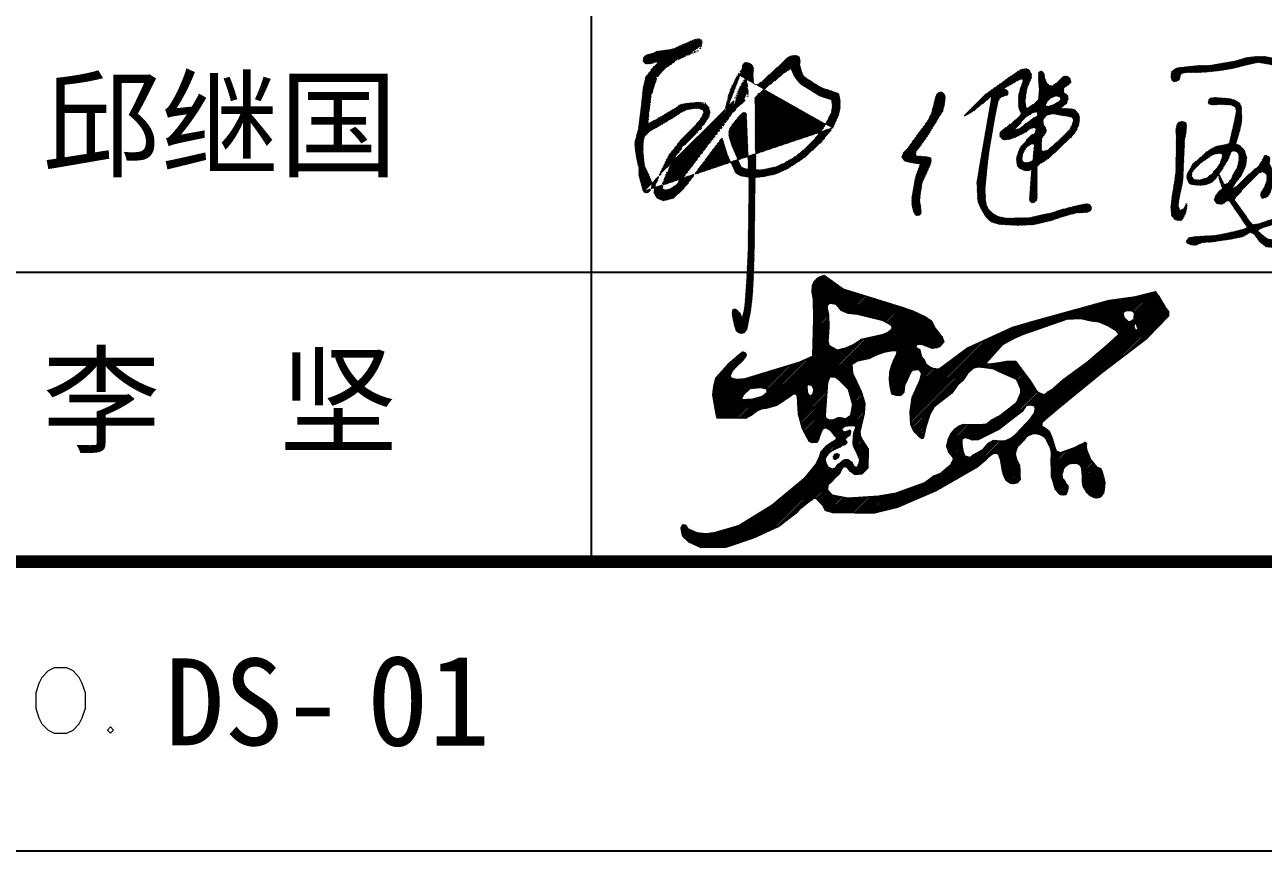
# Model space of a CAD drawing. Extents: x -809667 to 586099, y 3084146 to 3634412.
# Drawn here: x 381061.6 to 381078.66, y 3087112.39 to 3087123.77 of the extents above; entities that cross this region are included whole.
import ezdxf

# ---------------------------------------------------------------- set-up
doc = ezdxf.new("R2010")
doc.units = 0
doc.header["$LTSCALE"] = 0.5
doc.layers.get('0').update_dxf_attribs({"linetype": 'CONTINUOUS'})
doc.layers.add('PUB_TITLE', color=4, linetype='CONTINUOUS')
doc.styles.add('-宋体', font='', dxfattribs={"width": 0.6})
doc.styles.get('-宋体').set_extended_font_data('NSimSun')

# ---------------------------------------------------------------- blocks, each defined once
blk = doc.blocks.new('lj')
h = blk.add_hatch()
h.set_pattern_fill('ANSI31', scale=2.7, style=0)
h.set_pattern_definition([(45, (-371447.127, -1352.0292), (-3.0308364, 3.0308364), [])])
h.paths.add_polyline_path([(-365755.4, -201.1), (-365770.3, -214.7), (-365772, -225.8), (-365760.9, -232.1), (-365750.7, -240.6), (-365743.9, -255.1), (-365738.3, -272), (-365735.3, -284.6), (-365731.4, -294.4), (-365718.3, -298.9), (-365700.9, -292.9), (-365680, -285.5), (-365664.5, -277.1), (-365654, -273.4), (-365650.4, -270.3), (-365647.7, -273), (-365648.3, -280.4), (-365647.7, -291.1), (-365637.5, -315.7), (-365625.9, -328.6), (-365616.8, -339.8), (-365609.3, -342.4), (-365605.5, -350.7), (-365600.8, -365.5), (-365596.7, -380.6), (-365598.7, -400.1), (-365600.3, -411.9), (-365604.8, -416.7), (-365610.8, -421.6), (-365619.8, -423.3), (-365627, -421.4), (-365633.6, -418.2), (-365639.6, -414.2), (-365644.2, -409.5), (-365654.9, -391.3), (-365656.3, -379), (-365656.7, -364), (-365657.7, -352.4), (-365659.5, -338.8), (-365664.8, -332.7), (-365671.8, -328.6), (-365680.5, -328), (-365689.8, -328.3), (-365698.2, -330.5), (-365703.8, -335.2), (-365711.6, -344), (-365713, -350.9), (-365714.8, -355.4), (-365715.4, -360.3), (-365714.4, -366.8), (-365713.4, -369.9), (-365708.9, -374.8), (-365706.3, -380.9), (-365699.2, -389.6), (-365699.4, -395.9), (-365699.6, -402.5), (-365704.4, -414.5), (-365710.7, -415.4), (-365717.6, -414.3), (-365722.8, -410.9), (-365731.2, -400.5), (-365738, -377.4), (-365742.5, -364), (-365742.4, -344.8), (-365742.9, -323.9), (-365742.1, -297.9), (-365745.2, -285.2), (-365755.5, -263.9), (-365762.6, -254.9), (-365772.6, -249.2), (-365784.3, -245.7), (-365794.3, -245.5), (-365805.6, -250.1), (-365812.3, -253.8), (-365819.2, -263), (-365838.9, -283.3), (-365842.8, -292.7), (-365844.7, -304.2), (-365841.2, -317.1), (-365832.3, -333.7), (-365831.4, -347), (-365832.1, -360.9), (-365831.2, -374), (-365837.3, -381.1), (-365848.1, -383.9), (-365856, -382.5), (-365866.4, -375.4), (-365871.5, -367.7), (-365877.2, -353.4), (-365880.7, -332), (-365883.3, -316.5), (-365885.6, -309.7), (-365888.2, -303.2), (-365896.5, -300), (-365902.8, -300.3), (-365910.4, -304.4), (-365923.1, -315.4), (-365951.8, -339.7), (-366061.4, -403.3), (-366168.6, -449.3), (-366232.3, -464.5), (-366286.9, -464.5), (-366347.6, -464), (-366367, -458.3), (-366372.2, -446.9), (-366387.4, -430.8), (-366392.6, -424.9), (-366401.2, -424.3), (-366405.3, -428.9), (-366413.7, -433.2), (-366426.8, -443.7), (-366436.5, -452.1), (-366445.8, -462.2), (-366498.1, -502.8), (-366566.6, -533.9), (-366643.2, -559.9), (-366710.5, -560.9), (-366745.4, -544.9), (-366760.5, -530.1), (-366763.5, -519.2), (-366764.9, -506.8), (-366760.7, -498.4), (-366755.1, -499.3), (-366748.3, -509.4), (-366723.1, -520.1), (-366697.2, -523.1), (-366671.2, -519.4), (-366604.8, -499.5), (-366513.7, -443.6), (-366426.6, -370.7), (-366390.5, -327.2), (-366382.9, -310.8), (-366377.6, -294.4), (-366366.3, -282.6), (-366353, -272.6), (-366337.1, -263.1), (-366336.6, -255.9), (-366343.1, -250.7), (-366354.1, -236.9), (-366364, -230.5), (-366370.4, -229.1), (-366376.9, -233.3), (-366379.9, -238.5), (-366381.6, -243), (-366384.7, -253.5), (-366387.5, -264.3), (-366391.7, -269.4), (-366404.1, -270.4), (-366410.6, -267.7), (-366415.5, -259.9), (-366430.1, -231.9), (-366441.3, -191.5), (-366442.7, -161.2), (-366443.9, -142.8), (-366446.7, -137.7), (-366450.8, -136.1), (-366455.2, -136), (-366459.2, -137.5), (-366462.6, -139.5), (-366466, -142.2), (-366502.6, -167.3), (-366531.2, -175.9), (-366545.6, -177.6), (-366558.9, -184.1), (-366566.2, -189.7), (-366573.3, -195.3), (-366588.3, -203.2), (-366645.4, -202.4), (-366665.4, -202.7), (-366668.4, -192.1), (-366678, -138.9), (-366675, -115.7), (-366668.4, -90.6), (-366635.9, -54.6), (-366610.9, -32.8), (-366596.1, -21), (-366589.9, -23.1), (-366587.7, -28.9), (-366590.3, -34.7), (-366595.6, -43.1), (-366614.4, -60.4), (-366626.9, -74.4), (-366630.9, -82.6), (-366631.5, -88), (-366629.1, -92.7), (-366613.1, -96.9), (-366589.4, -95), (-366438, -48.9), (-366401.9, -31.8), (-366398.7, 70.7), (-366399.9, 125.4), (-366403.7, 144.7), (-366402.7, 162.7), (-366397.1, 175.3), (-366390.5, 181.4), (-366381.4, 187), (-366371.9, 191), (-366319.2, 153.5), (-366253.1, 133.3), (-366158.6, 103.5), (-366126.4, 92.4), (-366094.9, 77.6), (-366075.2, 64.3), (-366067.2, 47.7), (-366056.6, 34.4), (-366047.5, 22.3), (-366041.8, 6.3), (-366051.3, -4.7), (-366059.6, -8.4), (-366072.9, -10.3), (-366101.8, 1), (-366110.9, 1), (-366117, -0.8), (-366118.6, -7.8), (-366108.5, -13.9), (-366104.1, -31.4), (-366096.6, -41.2), (-366091.2, -53.8), (-366081.6, -61.9), (-366071.4, -66.4), (-366054, -67.6), (-366045.3, -62.5), (-365973.5, -9.4), (-365850.6, 47.6), (-365790.8, 64.8), (-365584.4, 122), (-365511.2, 131.6), (-365474, 140.8), (-365456.1, 145.6), (-365448.2, 135), (-365441, 122.2), (-365431.2, 105.5), (-365421.3, 92.3), (-365421.3, 78.3), (-365479.9, 17.5), (-365603.4, -76.3), (-365719, -171.3)])
h.paths.add_polyline_path([(-366184.1, 42.2), (-366195.2, 32.7), (-366207.6, 26.9), (-366269.8, 12.9), (-366293, -2.5), (-366309.6, -10.3), (-366335.3, -16.5), (-366357.8, -4.7), (-366361.1, 9.6), (-366359.1, 34), (-366358.1, 50.3), (-366358.9, 81.7), (-366362.6, 98.8), (-366363.1, 109), (-366354.7, 115), (-366338, 112.3), (-366324.1, 95.6), (-366304.6, 88.2), (-366280.5, 84.9), (-366249.9, 78), (-366208.2, 67.3), (-366188, 56.2), (-366182.8, 49.6)], flags=16)
h.paths.add_polyline_path([(-366169.5, -16.8), (-366170.3, -27.1), (-366178.6, -43.1), (-366185.6, -60.4), (-366190.1, -76.8), (-366190.5, -97), (-366188.5, -114.2), (-366184.7, -135.2), (-366172.4, -139.3), (-366158.8, -139.3), (-366151, -131.9), (-366148.9, -112.2), (-366140.3, -92.9), (-366132.9, -76.4), (-366128, -69.4), (-366108.6, -67.8), (-366101.6, -79.3), (-366105.7, -98.6), (-366127.7, -146.9), (-366133.7, -186.2), (-366132, -219.8), (-366124.5, -236.5), (-366118.4, -244), (-366108.3, -255.3), (-366102.2, -258.8), (-366097.3, -257.3), (-366096.1, -252.1), (-366090.3, -226.4), (-366078.5, -189.7), (-366067.9, -172.2), (-366018.8, -133.3), (-366003.1, -111.5), (-365987.8, -98.6), (-365974.9, -79.2), (-365957.7, -63.5), (-365944.3, -60.2), (-365920.8, -63.5), (-365902.3, -65.8), (-365887.5, -73.6), (-365840.2, -94.5), (-365834.7, -106.5), (-365827.7, -122.2), (-365827.7, -133.8), (-365839.3, -159.6), (-365866.6, -181.9), (-365889.7, -199.5), (-365911, -210.6), (-365923.9, -221.2), (-365943.3, -223), (-365966.5, -222.6), (-365986.4, -221.7), (-366000.7, -227.2), (-366008.6, -233.2), (-366021.5, -247.5), (-366027.5, -260), (-366032.1, -280.9), (-366027.1, -296.2), (-366017.8, -307.3), (-366013.2, -317), (-366021, -332.2), (-366051.6, -357.7), (-366071, -365.6), (-366095.5, -384.1), (-366171.9, -411.4), (-366221.4, -419.7), (-366305.6, -425.7), (-366348.1, -416.9), (-366361.6, -402.6), (-366361.1, -387.8), (-366350, -377.2), (-366341.7, -367.9), (-366329.2, -355.9), (-366322.7, -341.1), (-366318.1, -335.6), (-366307.4, -337.4), (-366299.1, -348.5), (-366287.1, -357.8), (-366265.8, -356.4), (-366251, -340.2), (-366249.2, -289.7), (-366264.5, -267.1), (-366270.9, -254.6), (-366272.3, -239.8), (-366260.8, -189.3), (-366258.9, -163), (-366268.6, -130.6), (-366281.1, -104.8), (-366292.7, -79.9), (-366295, -55), (-366278.6, -44.3), (-366248.1, -37.3), (-366229.2, -28.7), (-366206.6, -19.7), (-366181.5, -15.1)], flags=16)
h.paths.add_polyline_path([(-366303.8, -123.5), (-366291.7, -165.2), (-366297.2, -196.4), (-366312.7, -205.9), (-366325.2, -202.9), (-366332.8, -203.1), (-366340.2, -207.2), (-366345.2, -209.1), (-366357.5, -209.6), (-366364.6, -205.9), (-366368.8, -198.7), (-366367.4, -180.3), (-366361.9, -104.8), (-366356.7, -89), (-366341.9, -88.1), (-366327.8, -98.9)], flags=16)
h.paths.add_polyline_path([(-365929.1, -55.3), (-365924.6, -51.2), (-365877.1, 2.1), (-365847.9, 18.1), (-365823.7, 29.1), (-365701.7, 71.6), (-365661.9, 73), (-365634.5, 67), (-365611.7, 63.4), (-365587.9, 53.3), (-365565.1, 40.1), (-365556, 29.2), (-365565.1, 20.9), (-365597.1, -7.8), (-365643.2, -47.5), (-365712.2, -98.2), (-365744.6, -126.9), (-365755.5, -133.7), (-365764.7, -139.7), (-365778.4, -134.2), (-365786.6, -125.5), (-365801.2, -102.3), (-365819, -79), (-365837.3, -53.9), (-365841.4, -48), (-365868.3, -47.5), (-365888.9, -51.6), (-365909, -54.3)], flags=16)
h.paths.add_polyline_path([(-366402.7, -112.8), (-366398.3, -126.3), (-366401.4, -137.7), (-366411.3, -144.2), (-366419.1, -132.5), (-366420.1, -112.3), (-366414.9, -109.9)], flags=16)
h.paths.add_polyline_path([(-366286.3, -223.1), (-366282.8, -227.8), (-366289.5, -245.4), (-366290.4, -255.4), (-366291.2, -272.3), (-366289.5, -281.9), (-366281.8, -295.2), (-366272.5, -317.7), (-366274.8, -328.6), (-366278.5, -336.5), (-366282.4, -341.4), (-366289.9, -334.9), (-366295.7, -325.3), (-366303.9, -319.5), (-366312.9, -319.3), (-366320.5, -322.4), (-366327.4, -327.7), (-366332.3, -331.4), (-366337.1, -337.4), (-366341.3, -342.1), (-366348.3, -345.1), (-366361.1, -340.5), (-366366.3, -327.3), (-366369, -316.3), (-366364.5, -306.7), (-366359, -300.5), (-366348.7, -291.7), (-366336.6, -285.6), (-366325.4, -280.5), (-366319.6, -277.4), (-366311.9, -273.9), (-366308.2, -270.8), (-366312.1, -265.9), (-366314.3, -262.5), (-366309.2, -254.5), (-366300, -249.4), (-366298.7, -240.1), (-366299.6, -237.6), (-366306.1, -239.9), (-366313.5, -243.2), (-366321.7, -239.9), (-366322.5, -231.9), (-366313.5, -224.9), (-366297.3, -222.3)], flags=16)
h.paths.add_polyline_path([(-365984, -256.2), (-365973.3, -258), (-365961.5, -262.6), (-365945.8, -261), (-365885.3, -231.2), (-365824.7, -183.6), (-365812.8, -167.2), (-365800.3, -165.4), (-365790.8, -168.4), (-365787.5, -175.6), (-365790.3, -190.1), (-365800, -204.2), (-365841.9, -248.1), (-365857.5, -261.3), (-365872.3, -267.7), (-365893.2, -267.2), (-365903.4, -265.7), (-365919.5, -275.6), (-365932.6, -291.5), (-365946.1, -298.7), (-365961.2, -307.6), (-365969.1, -313), (-365982.9, -309.6), (-365986.2, -300.2), (-365988.3, -293), (-365991.2, -278), (-365991.2, -262.3)], flags=16)
h.paths.add_polyline_path([(-366334.9, -301.5), (-366330.3, -303.9), (-366333.9, -312.1), (-366340.8, -316.5), (-366345.6, -313.3), (-366339.7, -303)], flags=16)
h.paths.add_polyline_path([(-366529.4, -121.1), (-366528.2, -132.5), (-366542.3, -144.8), (-366568.1, -151.5), (-366601.7, -153.9), (-366595, -139.2), (-366575.7, -120.2), (-366546.7, -117.6)], flags=16)
h.paths.add_polyline_path([(-365547, 89), (-365538.1, 93.8), (-365521.8, 94.3), (-365513.4, 89), (-365513.7, 70.4), (-365524.9, 62.8), (-365532.3, 63.8), (-365544, 76.2)], flags=16)
h.paths.add_polyline_path([(-365517.7, 50.3), (-365513.9, 58.9), (-365509.1, 61.7), (-365502.5, 41.6), (-365512.6, 38.8)], flags=16)
at = {"color": 7}
for points in [[(-366371.9, 191), (-366319.2, 153.5), (-366253.1, 133.3), (-366158.6, 103.5), (-366126.4, 92.4), (-366094.9, 77.6), (-366075.2, 64.3), (-366067.2, 47.7), (-366056.6, 34.4), (-366047.5, 22.3), (-366041.8, 6.3), (-366051.3, -4.7), (-366059.6, -8.4), (-366072.9, -10.3), (-366101.8, 1), (-366110.9, 1), (-366117, -0.8), (-366118.6, -7.8), (-366108.5, -13.9), (-366104.1, -31.4), (-366096.6, -41.2), (-366091.2, -53.8), (-366081.6, -61.9), (-366071.4, -66.4), (-366054, -67.6), (-366045.3, -62.5), (-365973.5, -9.4), (-365850.6, 47.6), (-365790.8, 64.8), (-365584.4, 122), (-365511.2, 131.6), (-365474, 140.8), (-365456.1, 145.6), (-365448.2, 135), (-365441, 122.2), (-365431.2, 105.5), (-365421.3, 92.3), (-365421.3, 78.3), (-365479.9, 17.5), (-365603.4, -76.3), (-365719, -171.3), (-365755.4, -201.1), (-365770.3, -214.7), (-365772, -225.8), (-365760.9, -232.1), (-365750.7, -240.6), (-365743.9, -255.1), (-365738.3, -272), (-365735.3, -284.6), (-365731.4, -294.4), (-365718.3, -298.9), (-365700.9, -292.9), (-365680, -285.5), (-365664.5, -277.1), (-365654, -273.4), (-365650.4, -270.3), (-365647.7, -273), (-365648.3, -280.4), (-365647.7, -291.1), (-365637.5, -315.7), (-365625.9, -328.6), (-365616.8, -339.8), (-365609.3, -342.4), (-365605.5, -350.7), (-365600.8, -365.5), (-365596.7, -380.6), (-365598.7, -400.1), (-365600.3, -411.9), (-365604.8, -416.7), (-365610.8, -421.6), (-365619.8, -423.3), (-365627, -421.4), (-365633.6, -418.2), (-365639.6, -414.2), (-365644.2, -409.5), (-365654.9, -391.3), (-365656.3, -379), (-365656.7, -364), (-365657.7, -352.4), (-365659.5, -338.8), (-365664.8, -332.7), (-365671.8, -328.6), (-365680.5, -328), (-365689.8, -328.3), (-365698.2, -330.5), (-365703.8, -335.2), (-365711.6, -344), (-365713, -350.9), (-365714.8, -355.4), (-365715.4, -360.3), (-365714.4, -366.8), (-365713.4, -369.9), (-365708.9, -374.8), (-365706.3, -380.9), (-365699.2, -389.6), (-365699.4, -395.9), (-365699.6, -402.5), (-365704.4, -414.5), (-365710.7, -415.4), (-365717.6, -414.3), (-365722.8, -410.9), (-365731.2, -400.5), (-365738, -377.4), (-365742.5, -364), (-365742.4, -344.8), (-365742.9, -323.9), (-365742.1, -297.9), (-365745.2, -285.2), (-365755.5, -263.9), (-365762.6, -254.9), (-365772.6, -249.2), (-365784.3, -245.7), (-365794.3, -245.5), (-365805.6, -250.1), (-365812.3, -253.8), (-365819.2, -263), (-365838.9, -283.3), (-365842.8, -292.7), (-365844.7, -304.2), (-365841.2, -317.1), (-365832.3, -333.7), (-365831.4, -347), (-365832.1, -360.9), (-365831.2, -374), (-365837.3, -381.1), (-365848.1, -383.9), (-365856, -382.5), (-365866.4, -375.4), (-365871.5, -367.7), (-365877.2, -353.4), (-365880.7, -332), (-365883.3, -316.5), (-365885.6, -309.7), (-365888.2, -303.2), (-365896.5, -300), (-365902.8, -300.3), (-365910.4, -304.4), (-365923.1, -315.4), (-365951.8, -339.7), (-366061.4, -403.3), (-366168.6, -449.3), (-366232.3, -464.5), (-366286.9, -464.5), (-366347.6, -464), (-366367, -458.3), (-366372.2, -446.9), (-366387.4, -430.8), (-366392.6, -424.9), (-366401.2, -424.3), (-366405.3, -428.9), (-366413.7, -433.2), (-366426.8, -443.7), (-366436.5, -452.1), (-366445.8, -462.2), (-366498.1, -502.8), (-366566.6, -533.9), (-366643.2, -559.9), (-366710.5, -560.9), (-366745.4, -544.9), (-366760.5, -530.1), (-366763.5, -519.2), (-366764.9, -506.8), (-366760.7, -498.4), (-366755.1, -499.3), (-366748.3, -509.4), (-366723.1, -520.1), (-366697.2, -523.1), (-366671.2, -519.4), (-366604.8, -499.5), (-366513.7, -443.6), (-366426.6, -370.7), (-366390.5, -327.2), (-366382.9, -310.8), (-366377.6, -294.4), (-366366.3, -282.6), (-366353, -272.6), (-366337.1, -263.1), (-366336.6, -255.9), (-366343.1, -250.7), (-366354.1, -236.9), (-366364, -230.5), (-366370.4, -229.1), (-366376.9, -233.3), (-366379.9, -238.5), (-366381.6, -243), (-366384.7, -253.5), (-366387.5, -264.3), (-366391.7, -269.4), (-366404.1, -270.4), (-366410.6, -267.7), (-366415.5, -259.9), (-366430.1, -231.9), (-366441.3, -191.5), (-366442.7, -161.2), (-366443.9, -142.8), (-366446.7, -137.7), (-366450.8, -136.1), (-366455.2, -136), (-366459.2, -137.5), (-366462.6, -139.5), (-366466, -142.2), (-366502.6, -167.3), (-366531.2, -175.9), (-366545.6, -177.6), (-366558.9, -184.1), (-366566.2, -189.7), (-366573.3, -195.3), (-366588.3, -203.2), (-366645.4, -202.4), (-366665.4, -202.7), (-366668.4, -192.1), (-366678, -138.9), (-366675, -115.7), (-366668.4, -90.6), (-366635.9, -54.6), (-366610.9, -32.8), (-366596.1, -21), (-366589.9, -23.1), (-366587.7, -28.9), (-366590.3, -34.7), (-366595.6, -43.1), (-366614.4, -60.4), (-366626.9, -74.4), (-366630.9, -82.6), (-366631.5, -88), (-366629.1, -92.7), (-366613.1, -96.9), (-366589.4, -95), (-366438, -48.9), (-366401.9, -31.8), (-366398.7, 70.7), (-366399.9, 125.4), (-366403.7, 144.7), (-366402.7, 162.7), (-366397.1, 175.3), (-366390.5, 181.4), (-366381.4, 187), (-366371.9, 191)], [(-366358.1, 50.3), (-366358.9, 81.7), (-366362.6, 98.8), (-366363.1, 109), (-366354.7, 115), (-366338, 112.3), (-366324.1, 95.6), (-366304.6, 88.2), (-366280.5, 84.9), (-366249.9, 78), (-366208.2, 67.3), (-366188, 56.2), (-366182.8, 49.6), (-366184.1, 42.2), (-366195.2, 32.7), (-366207.6, 26.9), (-366269.8, 12.9), (-366293, -2.5), (-366309.6, -10.3), (-366335.3, -16.5), (-366357.8, -4.7), (-366361.1, 9.6), (-366359.1, 34), (-366358.1, 50.3)], [(-365924.6, -51.2), (-365877.1, 2.1), (-365847.9, 18.1), (-365823.7, 29.1), (-365701.7, 71.6), (-365661.9, 73), (-365634.5, 67), (-365611.7, 63.4), (-365587.9, 53.3), (-365565.1, 40.1), (-365556, 29.2), (-365565.1, 20.9), (-365597.1, -7.8), (-365643.2, -47.5), (-365712.2, -98.2), (-365744.6, -126.9), (-365755.5, -133.7), (-365764.7, -139.7), (-365778.4, -134.2), (-365786.6, -125.5), (-365801.2, -102.3), (-365819, -79), (-365837.3, -53.9), (-365841.4, -48), (-365868.3, -47.5), (-365888.9, -51.6), (-365909, -54.3), (-365929.1, -55.3), (-365924.6, -51.2)], [(-365547, 89), (-365544, 76.2), (-365532.3, 63.8), (-365524.9, 62.8), (-365513.7, 70.4), (-365513.4, 89), (-365521.8, 94.3), (-365538.1, 93.8), (-365547, 89)], [(-365513.9, 58.9), (-365517.7, 50.3), (-365512.6, 38.8), (-365502.5, 41.6), (-365509.1, 61.7), (-365513.9, 58.9)], [(-366361.9, -104.8), (-366356.7, -89), (-366341.9, -88.1), (-366327.8, -98.9), (-366303.8, -123.5), (-366291.7, -165.2), (-366297.2, -196.4), (-366312.7, -205.9), (-366325.2, -202.9), (-366332.8, -203.1), (-366340.2, -207.2), (-366345.2, -209.1), (-366357.5, -209.6), (-366364.6, -205.9), (-366368.8, -198.7), (-366367.4, -180.3), (-366361.9, -104.8)], [(-366595, -139.2), (-366575.7, -120.2), (-366546.7, -117.6), (-366529.4, -121.1), (-366528.2, -132.5), (-366542.3, -144.8), (-366568.1, -151.5), (-366601.7, -153.9), (-366595, -139.2)], [(-366420.1, -112.3), (-366419.1, -132.5), (-366411.3, -144.2), (-366401.4, -137.7), (-366398.3, -126.3), (-366402.7, -112.8), (-366414.9, -109.9), (-366420.1, -112.3)], [(-365991.2, -278), (-365991.2, -262.3), (-365984, -256.2), (-365973.3, -258), (-365961.5, -262.6), (-365945.8, -261), (-365885.3, -231.2), (-365824.7, -183.6), (-365812.8, -167.2), (-365800.3, -165.4), (-365790.8, -168.4), (-365787.5, -175.6), (-365790.3, -190.1), (-365800, -204.2), (-365841.9, -248.1), (-365857.5, -261.3), (-365872.3, -267.7), (-365893.2, -267.2), (-365903.4, -265.7), (-365919.5, -275.6), (-365932.6, -291.5), (-365946.1, -298.7), (-365961.2, -307.6), (-365969.1, -313), (-365982.9, -309.6), (-365986.2, -300.2), (-365988.3, -293), (-365991.2, -278)], [(-366306.1, -239.9), (-366313.5, -243.2), (-366321.7, -239.9), (-366322.5, -231.9), (-366313.5, -224.9), (-366297.3, -222.3), (-366286.3, -223.1), (-366282.8, -227.8), (-366289.5, -245.4), (-366290.4, -255.4), (-366291.2, -272.3), (-366289.5, -281.9), (-366281.8, -295.2), (-366272.5, -317.7), (-366274.8, -328.6), (-366278.5, -336.5), (-366282.4, -341.4), (-366289.9, -334.9), (-366295.7, -325.3), (-366303.9, -319.5), (-366312.9, -319.3), (-366320.5, -322.4), (-366327.4, -327.7), (-366332.3, -331.4), (-366337.1, -337.4), (-366340.5, -341.2), (-366344, -343.3), (-366348.3, -345.1), (-366359.8, -341), (-366362.2, -337.8), (-366366.3, -327.3), (-366369, -316.3), (-366364.5, -306.7), (-366359, -300.5), (-366348.7, -291.7), (-366336.6, -285.6), (-366325.4, -280.5), (-366319.6, -277.4), (-366311.9, -273.9), (-366308.2, -270.8), (-366312.1, -265.9), (-366314.3, -262.5), (-366309.2, -254.5), (-366300, -249.4), (-366298.7, -240.1), (-366299.6, -237.6), (-366306.1, -239.9)], [(-366345, -312.3), (-366339.7, -303), (-366334.9, -301.5), (-366330.3, -303.9), (-366333.9, -312.1), (-366340.8, -316.5), (-366345.2, -313.6)]]:
    blk.add_lwpolyline(points, dxfattribs=at)
blk.add_lwpolyline([(-366292.7, -79.9), (-366295, -55), (-366278.6, -44.3), (-366248.1, -37.3), (-366229.2, -28.7), (-366206.6, -19.7), (-366181.5, -15.1), (-366169.5, -16.8), (-366170.3, -27.1), (-366178.6, -43.1), (-366185.6, -60.4), (-366190.1, -76.8), (-366190.5, -97), (-366188.5, -114.2), (-366184.7, -135.2), (-366172.4, -139.3), (-366158.8, -139.3), (-366151, -131.9), (-366148.9, -112.2), (-366140.3, -92.9), (-366132.9, -76.4), (-366128, -69.4), (-366108.6, -67.8), (-366101.6, -79.3), (-366105.7, -98.6), (-366127.7, -146.9), (-366133.7, -186.2), (-366132, -219.8), (-366124.5, -236.5), (-366118.4, -244), (-366108.3, -255.3), (-366102.2, -258.8), (-366097.3, -257.3), (-366096.1, -252.1), (-366090.3, -226.4), (-366078.5, -189.7), (-366067.9, -172.2), (-366018.8, -133.3), (-366003.1, -111.5), (-365987.8, -98.6), (-365974.9, -79.2), (-365957.7, -63.5), (-365944.3, -60.2), (-365920.8, -63.5), (-365902.3, -65.8), (-365887.5, -73.6), (-365840.2, -94.5), (-365834.7, -106.5), (-365827.7, -122.2), (-365827.7, -133.8), (-365839.3, -159.6), (-365866.6, -181.9), (-365889.7, -199.5), (-365911, -210.6), (-365923.9, -221.2), (-365943.3, -223), (-365966.5, -222.6), (-365986.4, -221.7), (-366000.7, -227.2), (-366008.6, -233.2), (-366021.5, -247.5), (-366027.5, -260), (-366032.1, -280.9), (-366027.1, -296.2), (-366017.8, -307.3), (-366013.2, -317), (-366021, -332.2), (-366051.6, -357.7), (-366071, -365.6), (-366095.5, -384.1), (-366171.9, -411.4), (-366221.4, -419.7), (-366305.6, -425.7), (-366348.1, -416.9), (-366361.6, -402.6), (-366361.1, -387.8), (-366350, -377.2), (-366341.7, -367.9), (-366329.2, -355.9), (-366322.7, -341.1), (-366318.1, -335.6), (-366307.4, -337.4), (-366299.1, -348.5), (-366287.1, -357.8), (-366265.8, -356.4), (-366251, -340.2), (-366249.2, -289.7), (-366264.5, -267.1), (-366270.9, -254.6), (-366272.3, -239.8), (-366260.8, -189.3), (-366258.9, -163), (-366268.6, -130.6), (-366281.1, -104.8), (-366292.7, -79.9)], close=True, dxfattribs=at)
blk = doc.blocks.new('TQ11')
h = blk.add_hatch()
h.set_pattern_fill('ANSI31', color=256, scale=17.584105, style=0)
h.set_pattern_definition([(45, (1249192.6871, -1156292.3324), (-1.55423, 1.55423), [])])
h.paths.add_polyline_path([(1260516.7, -1155239.3), (1260503.3, -1155238.6), (1260487.7, -1155240.8), (1260473.6, -1155249), (1260455.7, -1155260.1), (1260432.6, -1155277.2), (1260417, -1155292.1), (1260405.8, -1155304), (1260398.4, -1155314.4), (1260397.7, -1155330), (1260407.3, -1155341.9), (1260428.2, -1155344.9), (1260457.9, -1155336.7), (1260476.5, -1155321.8), (1260498.1, -1155298.1), (1260511.5, -1155276.5), (1260519.7, -1155250.5)], flags=16)
h.paths.add_polyline_path([(1260658.7, -1155544.9), (1260664.7, -1155538.1), (1260679.3, -1155531.2), (1260725.5, -1155516.7), (1260737.1, -1155517.1), (1260744, -1155518), (1260745.7, -1155523.1), (1260745.7, -1155528.7), (1260744.8, -1155536), (1260742.7, -1155543.7), (1260738.4, -1155565.5), (1260735, -1155575.3), (1260727.3, -1155579.2), (1260716.1, -1155579.2), (1260704.1, -1155578.8), (1260691.3, -1155572.3), (1260677.1, -1155559.9)], flags=16)
h.paths.add_polyline_path([(1259767.6, -1155200.7), (1259749.2, -1155210.4), (1259737.1, -1155225.4), (1259728.9, -1155245.2), (1259727.9, -1155263.6), (1259734.7, -1155274.2), (1259742.4, -1155276.1), (1259753.6, -1155276.1), (1259764.7, -1155270.8), (1259771.5, -1155268.4), (1259776.8, -1155207.5), (1259774.4, -1155200.7)], flags=16)
h.paths.add_polyline_path([(1259830, -1155085.9), (1259820.1, -1155091.4), (1259810.8, -1155104.5), (1259811.9, -1155123.6), (1259820.1, -1155136.2), (1259823.9, -1155146), (1259820.1, -1155158.6), (1259811.4, -1155170.6), (1259805.9, -1155180.5), (1259804.3, -1155194.1), (1259804.3, -1155208.3), (1259804.8, -1155225.3), (1259813, -1155231.3), (1259830, -1155225.8), (1259880.3, -1155182.7), (1259916.9, -1155146.6), (1259926.8, -1155125.8), (1259931.2, -1155111.6), (1259929, -1155101.2), (1259925.1, -1155096.3), (1259911.5, -1155092.5), (1259894, -1155089.7), (1259870.4, -1155085.9), (1259849.7, -1155081.5)], flags=16)
h.paths.add_polyline_path([(1259818.6, -1155047.1), (1259829.4, -1155030.5), (1259842.2, -1155019.3), (1259855.7, -1155012.8), (1259867.3, -1155012.4), (1259879.7, -1155016.6), (1259880.1, -1155025.5), (1259872.7, -1155034.4), (1259859.6, -1155042.5), (1259851.9, -1155046.8), (1259842.2, -1155050.6), (1259831.8, -1155053.7), (1259825.2, -1155051.8)], flags=16)
h.paths.add_polyline_path([(1259705.4, -1155137.8), (1259732.4, -1155106.6), (1259749.9, -1155090.5), (1259767.8, -1155079.1), (1259778.3, -1155075.2), (1259787.9, -1155076.1), (1259790.5, -1155084.4), (1259788.4, -1155091.8), (1259777.4, -1155097.5), (1259742, -1155122.4), (1259732, -1155131.5), (1259717.6, -1155141.1), (1259706.7, -1155145.5), (1259697, -1155145.5)], flags=16)
h.paths.add_polyline_path([(1260523, -1155355.5), (1260510.8, -1155329.6), (1260505.2, -1155319.6), (1260506.5, -1155342), (1260510.5, -1155354), (1260519.7, -1155379.3), (1260507.4, -1155388.3), (1260493.6, -1155405.9), (1260486.6, -1155422.4), (1260494.6, -1155436.2), (1260509, -1155438.9), (1260517, -1155438.9), (1260527.1, -1155433.5), (1260533.5, -1155427.7), (1260544.2, -1155425.6), (1260548.8, -1155430.4), (1260560.9, -1155449.1), (1260616.8, -1155530.8), (1260605.6, -1155538.4), (1260532.5, -1155556.1), (1260490.8, -1155563.7), (1260442.6, -1155566.3), (1260411.6, -1155568.3), (1260386.7, -1155572.9), (1260378.1, -1155582.5), (1260378.1, -1155593.2), (1260394.3, -1155599.8), (1260413.1, -1155601.3), (1260438.7, -1155590.2), (1260476.8, -1155588.1), (1260552.1, -1155576.8), (1260597.5, -1155567.5), (1260628.4, -1155551), (1260636.7, -1155554.1), (1260644.9, -1155560.3), (1260663.5, -1155586), (1260688.2, -1155606.6), (1260713, -1155609.7), (1260738.7, -1155608.7), (1260750.1, -1155604.6), (1260759.4, -1155593.2), (1260768.6, -1155548.7), (1260777.7, -1155491.2), (1260803.6, -1155311.3), (1260837.2, -1155109.7), (1260840, -1155064.4), (1260833.5, -1155019.1), (1260820.6, -1154976.6), (1260775.8, -1154912.5), (1260752.3, -1154877.9), (1260721.6, -1154863.5), (1260690.2, -1154857), (1260649.1, -1154857), (1260613.8, -1154861.5), (1260569.4, -1154874.6), (1260471.5, -1154891.7), (1260418.2, -1154893.1), (1260359.6, -1154899.4), (1260340.2, -1154901.7), (1260325.4, -1154910), (1260318, -1154920.6), (1260316.7, -1154938.2), (1260320.4, -1154951.5), (1260325.4, -1154955.2), (1260337.9, -1154954.3), (1260348.8, -1154947), (1260351.3, -1154937.6), (1260353.2, -1154927.5), (1260357, -1154922.4), (1260372.2, -1154919.3), (1260399.3, -1154919.3), (1260448.6, -1154917.4), (1260505.4, -1154911.7), (1260557.2, -1154902.9), (1260622.2, -1154887.1), (1260658.9, -1154878.9), (1260709.4, -1154887.1), (1260737.8, -1154904.1), (1260764.3, -1154943.9), (1260789.6, -1154993.1), (1260802.2, -1155036), (1260804.1, -1155044.2), (1260806.3, -1155055.3), (1260807.1, -1155072.9), (1260807.9, -1155090.3), (1260807.4, -1155110.3), (1260807.1, -1155125.3), (1260804.4, -1155139.6), (1260802.7, -1155151.7), (1260786.7, -1155216), (1260775.9, -1155298.2), (1260751.3, -1155488.9), (1260722.1, -1155497.6), (1260663.6, -1155517.3), (1260646.2, -1155520.5), (1260638.3, -1155520.5), (1260619.3, -1155495.2), (1260565.5, -1155419.4), (1260594.8, -1155386.2), (1260622.5, -1155356.2), (1260650.1, -1155330.1), (1260665.2, -1155315.1), (1260676.2, -1155311.2), (1260684.9, -1155315.1), (1260694.4, -1155323.8), (1260696, -1155340.4), (1260691.2, -1155357.8), (1260684.9, -1155374.4), (1260671.5, -1155394.9), (1260670.2, -1155407.8), (1260675.1, -1155416.4), (1260683.1, -1155414.5), (1260698.4, -1155407.8), (1260707.7, -1155391.8), (1260715, -1155370.9), (1260718.7, -1155343.9), (1260715, -1155300.9), (1260704, -1155277.6), (1260705.8, -1155268.1), (1260705.8, -1155253.6), (1260695.2, -1155246.9), (1260684.6, -1155248.8), (1260678.8, -1155264.2), (1260663.4, -1155288.3), (1260611.4, -1155333.5), (1260578.6, -1155368.2), (1260543.9, -1155387.4), (1260559.4, -1155372), (1260572.8, -1155351.8), (1260590.2, -1155329.7), (1260603.7, -1155304.6), (1260611.1, -1155283.5), (1260614.9, -1155256), (1260605.7, -1155224.7), (1260585.9, -1155205.6), (1260570.6, -1155203.3), (1260572.8, -1155195.7), (1260586.9, -1155151.1), (1260594.6, -1155111.9), (1260594.5, -1155056.2), (1260587.7, -1155040.5), (1260569.4, -1155028.6), (1260551.1, -1155023.5), (1260506.4, -1155019.7), (1260485.9, -1155018.8), (1260472.3, -1155021.8), (1260466.9, -1155027.1), (1260463.4, -1155036), (1260465.1, -1155043.8), (1260477, -1155046.7), (1260499, -1155045.5), (1260524, -1155045.5), (1260553.7, -1155047.3), (1260570.3, -1155056.8), (1260574.4, -1155071.7), (1260572.1, -1155088.9), (1260548.3, -1155194.5), (1260548.3, -1155199.3), (1260537, -1155203.4), (1260520.4, -1155207), (1260493.1, -1155212.3), (1260464, -1155228.3), (1260447.3, -1155243.8), (1260416.9, -1155268.9), (1260401.6, -1155283.6), (1260390.9, -1155301.9), (1260380.3, -1155321.4), (1260379.1, -1155338.5), (1260388, -1155358.5), (1260405.1, -1155362.7), (1260429.9, -1155364.4), (1260453.5, -1155361.5), (1260477.1, -1155352.6), (1260493.6, -1155336.1), (1260516.7, -1155303.1), (1260543.8, -1155257.1), (1260550.3, -1155237.6), (1260558.6, -1155229.4), (1260567.4, -1155229.9), (1260578.1, -1155233.5), (1260584.6, -1155246.5), (1260584.6, -1155269.5), (1260577.5, -1155297.2), (1260562.7, -1155321.4), (1260555.6, -1155338.5), (1260548.6, -1155348.5), (1260541.1, -1155357.8), (1260533.2, -1155361), (1260527.2, -1155360.6)])
h.paths.add_polyline_path([(1260331.2, -1155500.6), (1260339.8, -1155502.7), (1260356.1, -1155502.7), (1260363.6, -1155493), (1260372.3, -1155477.9), (1260377.7, -1155454.1), (1260378.8, -1155435.7), (1260366.3, -1155457.9), (1260356.4, -1155463.9), (1260349.6, -1155462.4), (1260344.3, -1155443.5), (1260348.1, -1155415.4), (1260362.5, -1155347.9), (1260369.5, -1155184.5), (1260375.4, -1155153.9), (1260377.1, -1155131.7), (1260375.4, -1155117.3), (1260360.3, -1155112.5), (1260344.8, -1155117.6), (1260339.7, -1155129.6), (1260335.4, -1155149.3), (1260338, -1155173.3), (1260335.6, -1155314.7), (1260330.1, -1155354.7), (1260321.4, -1155406.6), (1260316, -1155451.9), (1260319.3, -1155487.6)])
h.paths.add_polyline_path([(1259759, -1155493.6), (1259804.1, -1155482.7), (1259840.2, -1155475.6), (1259887.2, -1155460.8), (1259932.3, -1155449.2), (1259970.3, -1155440.8), (1259982.5, -1155438.6), (1259988.7, -1155438.8), (1259996.5, -1155441.2), (1260000.3, -1155445.7), (1260001.2, -1155451.7), (1260001, -1155458.6), (1259998.5, -1155463.5), (1259994.3, -1155467), (1259986.3, -1155470.6), (1259974.5, -1155471.9), (1259940.8, -1155473.6), (1259897.5, -1155485), (1259839.9, -1155504.4), (1259772.7, -1155519.7), (1259708.9, -1155522.6), (1259637.1, -1155518.6), (1259604.2, -1155508.9), (1259584.6, -1155489.6), (1259572.2, -1155468.5), (1259561.5, -1155447.8), (1259553.8, -1155427.2), (1259552.8, -1155406.6), (1259550.4, -1155351.7), (1259605.2, -1155036.9), (1259607.3, -1155017.5), (1259607.8, -1155012.2), (1259534.2, -1155072.4), (1259499, -1155091.8), (1259583.2, -1155006.8), (1259672.8, -1154942.5), (1259722.6, -1154909.1), (1259745.2, -1154904.6), (1259756.1, -1154908.2), (1259764.2, -1154923.6), (1259764.2, -1154939.8), (1259746.1, -1154984.2), (1259739.8, -1155031.2), (1259743.4, -1155055.6), (1259748.6, -1155061.3), (1259773.1, -1155045.9), (1259793.9, -1155025.9), (1259796.3, -1154991.5), (1259793.9, -1154950.7), (1259793.9, -1154921.1), (1259798.7, -1154915.5), (1259804.3, -1154913.9), (1259810.7, -1154916.3), (1259814.7, -1154923.5), (1259817.1, -1154938.7), (1259823.6, -1154957.1), (1259837.2, -1154971.5), (1259851.6, -1154972.3), (1259893.2, -1154934.7), (1259909.3, -1154933.9), (1259916.5, -1154941.1), (1259922.1, -1154957.9), (1259914.9, -1154965.1), (1259892.4, -1154979.5), (1259891.6, -1154996.3), (1259907.3, -1155007.6), (1259909.7, -1155022.7), (1259903.4, -1155040.2), (1259891.4, -1155050.5), (1259877, -1155061.3), (1259909.1, -1155062.6), (1259932.9, -1155064.8), (1259940.4, -1155069.7), (1259949.6, -1155079.8), (1259953.6, -1155090.3), (1259954.5, -1155107.1), (1259951.4, -1155125), (1259941.2, -1155149.9), (1259922.6, -1155172.8), (1259836.5, -1155254.7), (1259797.7, -1155280.2), (1259793, -1155285.1), (1259787.5, -1155289), (1259787.5, -1155395.3), (1259786.9, -1155419.4), (1259783.2, -1155425.5), (1259775.4, -1155432.2), (1259769.5, -1155433.8), (1259765.5, -1155433.3), (1259761.6, -1155431), (1259759.2, -1155427.1), (1259757.7, -1155419), (1259758.7, -1155408.4), (1259766.1, -1155306.8), (1259766, -1155302.3), (1259758.9, -1155305), (1259751, -1155306.6), (1259741.7, -1155307.1), (1259731.2, -1155303.8), (1259716.7, -1155297.4), (1259709.6, -1155288.9), (1259707.3, -1155269.8), (1259707.4, -1155256.2), (1259710, -1155246), (1259715, -1155229.9), (1259723.2, -1155213.5), (1259736.2, -1155198.2), (1259763.4, -1155168.2), (1259777.2, -1155161.6), (1259781.6, -1155154.7), (1259783.1, -1155146.4), (1259783.3, -1155139.7), (1259779.5, -1155138), (1259772, -1155136.9), (1259765.6, -1155138.5), (1259758.2, -1155141.5), (1259751, -1155146.7), (1259743.6, -1155153.2), (1259703.5, -1155173.7), (1259677.9, -1155182.9), (1259652.3, -1155185), (1259641.4, -1155174.1), (1259641.4, -1155159), (1259647.3, -1155150.2), (1259669.5, -1155134.7), (1259711, -1155099.5), (1259722.9, -1155086.4), (1259725.9, -1155082), (1259717.4, -1155066.7), (1259714.1, -1155048.1), (1259714.5, -1155013), (1259722, -1154983.2), (1259730.7, -1154961.3), (1259732.3, -1154952.2), (1259729, -1154945.2), (1259722, -1154945.6), (1259708.7, -1154951.4), (1259678.9, -1154968.8), (1259659.9, -1154979.5), (1259650.8, -1154985.4), (1259662.7, -1154986.4), (1259667.8, -1154988.5), (1259672.5, -1154993.1), (1259672.5, -1154999.8), (1259669.4, -1155008.6), (1259661.1, -1155010.2), (1259649.2, -1155014.3), (1259643, -1155017.4), (1259638.1, -1155021.8), (1259633.5, -1155030.9), (1259623.2, -1155079.6), (1259599.2, -1155215.5), (1259590.4, -1155286.1), (1259581.6, -1155376.3), (1259583.8, -1155425.4), (1259587, -1155440.8), (1259594.1, -1155456.9), (1259611.5, -1155474.3), (1259634, -1155488.5), (1259667.5, -1155495.5), (1259715.2, -1155494.3)])
h.paths.add_polyline_path([(1259300.3, -1155470.6), (1259306.8, -1155483), (1259314.7, -1155483.6), (1259323.8, -1155481), (1259329, -1155475.1), (1259329, -1155463.4), (1259327.1, -1155445.8), (1259323.8, -1155428.8), (1259325.1, -1155404.7), (1259332.9, -1155353.9), (1259351.2, -1155313.4), (1259366.2, -1155281.5), (1259368.8, -1155266.5), (1259368.2, -1155256.7), (1259355.8, -1155252.8), (1259326.4, -1155250.8), (1259313.4, -1155249.5), (1259307.5, -1155246.3), (1259307.5, -1155239.1), (1259310.7, -1155228.7), (1259352.2, -1155172.4), (1259383.8, -1155120.9), (1259414.3, -1155071.7), (1259421.3, -1155045.9), (1259424.5, -1155013.2), (1259419.9, -1155001.9), (1259413.8, -1154997.3), (1259407.6, -1154996.8), (1259397.8, -1154999.1), (1259391.3, -1155007), (1259386.2, -1155020.9), (1259380.6, -1155044.6), (1259370, -1155084.9), (1259355.6, -1155111.4), (1259272.2, -1155225.4), (1259257.2, -1155241.3), (1259254.3, -1155255.3), (1259263, -1155268.2), (1259282.9, -1155273.5), (1259305.2, -1155277.6), (1259327.4, -1155280.5), (1259321.9, -1155295.7), (1259308.9, -1155329.3), (1259294.4, -1155408.6), (1259293.1, -1155440.6)])
h.paths.add_polyline_path([(1258852.4, -1154965.1), (1258839.5, -1154949.7), (1258827.8, -1154932.3), (1258819.9, -1154913.8), (1258816.1, -1154906.2), (1258814.9, -1154903.2), (1258805.1, -1154910.4), (1258787.5, -1154920.6), (1258767.8, -1154937.6), (1258727, -1154971.5), (1258688.9, -1155004.1), (1258674.3, -1155019.4), (1258676.3, -1155298), (1258678.1, -1155302.9), (1258680.9, -1155303.4), (1258685.2, -1155304.5), (1258693.7, -1155304.5), (1258706.8, -1155303.4), (1258725.9, -1155299.5), (1258753.7, -1155293.4), (1258788.1, -1155278.6), (1258829.6, -1155254.7), (1258866.2, -1155225.2), (1258911.2, -1155180.3), (1258942.6, -1155140.5), (1258975.5, -1155080.2), (1258979.7, -1155054.9), (1258978.2, -1155041.3), (1258975.2, -1155026.5), (1258945.1, -1155017.6), (1258921.9, -1155008.9), (1258903.1, -1154996.2)], flags=16)
h.paths.add_polyline_path([(1258586.7, -1155124), (1258580.9, -1155132), (1258576.7, -1155138.2), (1258573.6, -1155145.2), (1258571.6, -1155151.1), (1258571.3, -1155160.9), (1258571.7, -1155173.8), (1258583.5, -1155211), (1258612.9, -1155278.6), (1258618.4, -1155289.8), (1258628.6, -1155296.7), (1258640.2, -1155301.1), (1258648.2, -1155300.5), (1258639.8, -1155091.6), (1258639.5, -1155080.1), (1258632.9, -1155077.3), (1258622.6, -1155080.1), (1258611.6, -1155092.4)], flags=16)
edge = h.paths.add_edge_path()
edge.add_line((1258623.7, -1154895.4), (1258623.2, -1154899.2))
edge.add_line((1258623.2, -1154899.2), (1258623.9, -1154904))
edge.add_line((1258546, -1155108), (1258543.7, -1155131.2))
edge.add_line((1258562.8, -1155030.9), (1258546, -1155108))
edge.add_line((1258575.4, -1154993.4), (1258562.8, -1155030.9))
edge.add_line((1258589, -1154959.9), (1258575.4, -1154993.4))
edge.add_line((1258607.1, -1154927.7), (1258589, -1154959.9))
edge.add_line((1258623.9, -1154904), (1258607.1, -1154927.7))
edge.add_line((1258627.7, -1154886.6), (1258623.7, -1154895.4))
edge.add_line((1258631.6, -1154881.4), (1258627.7, -1154886.6))
edge.add_line((1258640.8, -1154880), (1258631.6, -1154881.4))
edge.add_line((1258654.9, -1154883.6), (1258640.8, -1154880))
edge.add_line((1258661.9, -1154889.3), (1258654.9, -1154883.6))
edge.add_line((1258667.7, -1154900.7), (1258661.9, -1154889.3))
edge.add_line((1258667.2, -1154912.1), (1258667.7, -1154900.7))
edge.add_line((1258665.5, -1154925.7), (1258667.2, -1154912.1))
edge.add_line((1258666.8, -1154943.7), (1258665.5, -1154925.7))
edge.add_line((1258666.8, -1154956), (1258666.8, -1154943.7))
edge.add_line((1258670.7, -1154967), (1258666.8, -1154956))
edge.add_line((1258680.4, -1154967.4), (1258670.7, -1154967))
edge.add_line((1258687.4, -1154967.4), (1258680.4, -1154967.4))
edge.add_line((1258693, -1154962.5), (1258687.4, -1154967.4))
edge.add_line((1258785.9, -1154878.6), (1258693, -1154962.5))
edge.add_line((1258803.3, -1154861.3), (1258785.9, -1154878.6))
edge.add_line((1258816.7, -1154854.3), (1258803.3, -1154861.3))
edge.add_line((1258826.6, -1154852.8), (1258816.7, -1154854.3))
edge.add_line((1258834.6, -1154852.8), (1258826.6, -1154852.8))
edge.add_line((1258842.5, -1154853.8), (1258834.6, -1154852.8))
edge.add_line((1258849, -1154857.8), (1258842.5, -1154853.8))
edge.add_line((1258851.3, -1154871.7), (1258849, -1154857.8))
edge.add_line((1258850.4, -1154889.7), (1258851.3, -1154871.7))
edge.add_line((1258857.5, -1154914.8), (1258850.4, -1154889.7))
edge.add_line((1258864.7, -1154931), (1258857.5, -1154914.8))
edge.add_line((1258879.1, -1154942.6), (1258864.7, -1154931))
edge.add_line((1258900.7, -1154957), (1258879.1, -1154942.6))
edge.add_line((1258924.9, -1154972.3), (1258900.7, -1154957))
edge.add_line((1258942.9, -1154982.2), (1258924.9, -1154972.3))
edge.add_line((1258969, -1154990.2), (1258942.9, -1154982.2))
edge.add_line((1258986.5, -1154996.5), (1258969, -1154990.2))
edge.add_line((1258979.3, -1155138.3), (1259002.7, -1155089.2))
edge.add_line((1259002.7, -1155089.2), (1259009.2, -1155059.4))
edge.add_line((1259009.2, -1155059.4), (1259010, -1155033.6))
edge.add_line((1259010, -1155033.6), (1259007.5, -1155017.5))
edge.add_line((1259007.5, -1155017.5), (1259004.4, -1155002.2))
edge.add_line((1259004.4, -1155002.2), (1258986.5, -1154996.5))
edge.add_line((1258935, -1155193.9), (1258979.3, -1155138.3))
edge.add_line((1258862.7, -1155259.1), (1258935, -1155193.9))
edge.add_line((1258805.8, -1155296.1), (1258862.7, -1155259.1))
edge.add_line((1258752.7, -1155320.4), (1258805.8, -1155296.1))
edge.add_line((1258708, -1155330), (1258752.7, -1155320.4))
edge.add_line((1258682.4, -1155332.5), (1258708, -1155330))
edge.add_line((1258673.9, -1155333.9), (1258682.4, -1155332.5))
edge.add_line((1258670.3, -1155632.6), (1258673.9, -1155333.9))
edge.add_line((1258666.8, -1155735.7), (1258670.3, -1155632.6))
edge.add_line((1258663.3, -1155798.9), (1258666.8, -1155735.7))
edge.add_line((1258655.3, -1155865.7), (1258663.3, -1155798.9))
edge.add_line((1258641.9, -1155931.6), (1258655.3, -1155865.7))
edge.add_line((1258634.1, -1155945.1), (1258641.9, -1155931.6))
edge.add_line((1258625.1, -1155948.4), (1258634.1, -1155945.1))
edge.add_line((1258614, -1155950.1), (1258625.1, -1155948.4))
edge.add_line((1258600.1, -1155941.8), (1258614, -1155950.1))
edge.add_line((1258592.3, -1155917.2), (1258600.1, -1155941.8))
edge.add_line((1258584.5, -1155879.1), (1258592.3, -1155917.2))
edge.add_line((1258584, -1155862.7), (1258584.5, -1155879.1))
edge.add_line((1258587.7, -1155856.1), (1258584, -1155862.7))
edge.add_line((1258594.7, -1155854), (1258587.7, -1155856.1))
edge.add_line((1258602.1, -1155856.1), (1258594.7, -1155854))
edge.add_line((1258609.5, -1155862.7), (1258602.1, -1155856.1))
edge.add_line((1258615.7, -1155869.6), (1258609.5, -1155862.7))
edge.add_line((1258621.8, -1155886.5), (1258615.7, -1155869.6))
edge.add_line((1258625.1, -1155883.2), (1258621.8, -1155886.5))
edge.add_line((1258629.3, -1155868.3), (1258625.1, -1155883.2))
edge.add_line((1258634.1, -1155843.2), (1258629.3, -1155868.3))
edge.add_line((1258641.2, -1155745.2), (1258634.1, -1155843.2))
edge.add_line((1258647.2, -1155619.7), (1258641.2, -1155745.2))
edge.add_line((1258650.8, -1155332.5), (1258647.2, -1155619.7))
edge.add_line((1258644.8, -1155332), (1258650.8, -1155332.5))
edge.add_line((1258615.7, -1155327.1), (1258644.8, -1155332))
edge.add_line((1258597.3, -1155316.5), (1258615.7, -1155327.1))
edge.add_line((1258564.4, -1155242.9), (1258597.3, -1155316.5))
edge.add_line((1258544.1, -1155178.1), (1258564.4, -1155242.9))
edge.add_line((1258537.6, -1155185.7), (1258544.1, -1155178.1))
edge.add_line((1258407.8, -1155358), (1258537.6, -1155185.7))
edge.add_line((1258386.1, -1155383), (1258407.8, -1155358))
edge.add_line((1258351.4, -1155415.2), (1258386.1, -1155383))
edge.add_line((1258311.1, -1155425.6), (1258351.4, -1155415.2))
edge.add_line((1258286.9, -1155416), (1258311.1, -1155425.6))
edge.add_line((1258274.9, -1155395.9), (1258286.9, -1155416))
edge.add_line((1258280.5, -1155361.2), (1258274.9, -1155395.9))
edge.add_line((1258302.1, -1155312.9), (1258280.5, -1155361.2))
edge.add_line((1258332.2, -1155249.7), (1258302.1, -1155312.9))
edge.add_line((1258379.5, -1155189), (1258332.2, -1155249.7))
edge.add_line((1258453.2, -1155112.2), (1258379.5, -1155189))
edge.add_line((1258463.4, -1155097), (1258453.2, -1155112.2))
edge.add_line((1258469.5, -1155084.8), (1258463.4, -1155097))
edge.add_line((1258472, -1155078.2), (1258469.5, -1155084.8))
edge.add_line((1258468.9, -1155068.1), (1258472, -1155078.2))
edge.add_line((1258451.7, -1155061), (1258468.9, -1155068.1))
edge.add_line((1258432.4, -1155061), (1258451.7, -1155061))
edge.add_line((1258403, -1155066.1), (1258432.4, -1155061))
edge.add_line((1258380.2, -1155076.7), (1258403, -1155066.1))
edge.add_line((1258357, -1155093.2), (1258380.2, -1155076.7))
edge.add_line((1258268.6, -1155145.3), (1258357, -1155093.2))
edge.add_line((1258255.6, -1155152.4), (1258268.6, -1155145.3))
edge.add_line((1258250.8, -1155157.1), (1258255.6, -1155152.4))
edge.add_line((1258243.6, -1155164.7), (1258250.8, -1155157.1))
edge.add_line((1258237.8, -1155171.6), (1258243.6, -1155164.7))
edge.add_line((1258233.2, -1155186), (1258237.8, -1155171.6))
edge.add_line((1258231.5, -1155205.6), (1258233.2, -1155186))
edge.add_line((1258230.9, -1155229.3), (1258231.5, -1155205.6))
edge.add_line((1258236.9, -1155285.9), (1258230.9, -1155229.3))
edge.add_line((1258243, -1155299.6), (1258236.9, -1155285.9))
edge.add_line((1258250.6, -1155315.1), (1258243, -1155299.6))
edge.add_line((1258256, -1155327.4), (1258250.6, -1155315.1))
edge.add_line((1258263.2, -1155345.1), (1258256, -1155327.4))
edge.add_line((1258267.5, -1155361.6), (1258263.2, -1155345.1))
edge.add_line((1258264.9, -1155376.6), (1258267.5, -1155361.6))
edge.add_line((1258233.1, -1155389.2), (1258236.9, -1155393.1))
edge.add_line((1258236.9, -1155393.1), (1258242.4, -1155394.1))
edge.add_line((1258242.4, -1155394.1), (1258250.7, -1155393.1))
edge.add_line((1258250.7, -1155393.1), (1258256.8, -1155388.9))
edge.add_line((1258256.8, -1155388.9), (1258264.9, -1155376.6))
edge.add_line((1258223.1, -1155354.2), (1258233.1, -1155389.2))
edge.add_line((1258216.1, -1155327.1), (1258223.1, -1155354.2))
edge.add_line((1258216.1, -1155297.1), (1258216.1, -1155327.1))
edge.add_line((1258212.1, -1155284.1), (1258216.1, -1155297.1))
edge.add_line((1258207, -1155258), (1258212.1, -1155284.1))
edge.add_line((1258201, -1155223), (1258207, -1155258))
edge.add_line((1258200, -1155196), (1258201, -1155223))
edge.add_line((1258207, -1155169.9), (1258200, -1155196))
edge.add_line((1258213.8, -1155146.7), (1258207, -1155169.9))
edge.add_line((1258225.7, -1155048.5), (1258213.8, -1155146.7))
edge.add_line((1258232.9, -1154979.6), (1258225.7, -1155048.5))
edge.add_line((1258243.2, -1154937.4), (1258232.9, -1154979.6))
edge.add_line((1258274.2, -1154896.5), (1258243.2, -1154937.4))
edge.add_line((1258300.4, -1154874.8), (1258274.2, -1154896.5))
edge.add_line((1258287.5, -1154877.6), (1258300.4, -1154874.8))
edge.add_line((1258276.2, -1154878.4), (1258287.5, -1154877.6))
edge.add_line((1258264.2, -1154883.7), (1258276.2, -1154878.4))
edge.add_line((1258239.6, -1154884.9), (1258264.2, -1154883.7))
edge.add_line((1258233.6, -1154878.8), (1258239.6, -1154884.9))
edge.add_line((1258232.8, -1154866), (1258233.6, -1154878.8))
edge.add_line((1258236.4, -1154857.5), (1258232.8, -1154866))
edge.add_line((1258249.7, -1154849.1), (1258236.4, -1154857.5))
edge.add_line((1258268.6, -1154844.7), (1258249.7, -1154849.1))
edge.add_line((1258287.8, -1154836.4), (1258268.6, -1154844.7))
edge.add_line((1258590.9, -1155028.5), (1258582.1, -1155080))
edge.add_line((1258617, -1154974), (1258590.9, -1155028.5))
edge.add_line((1258635.6, -1154941), (1258617, -1154974))
edge.add_line((1258637.9, -1154943.8), (1258635.6, -1154941))
edge.add_line((1258641.9, -1154958.2), (1258637.9, -1154943.8))
edge.add_line((1258646.7, -1154984.9), (1258641.9, -1154958.2))
edge.add_line((1258644.9, -1155019.3), (1258646.7, -1154984.9))
edge.add_line((1258625.1, -1155035.2), (1258644.9, -1155019.3))
edge.add_line((1258592.6, -1155067.6), (1258625.1, -1155035.2))
edge.add_line((1258571.6, -1155092.4), (1258592.6, -1155067.6))
edge.add_line((1258484.6, -1155213.5), (1258571.6, -1155092.4))
edge.add_line((1258417.9, -1155297.3), (1258484.6, -1155213.5))
edge.add_line((1258382.4, -1155341.2), (1258417.9, -1155297.3))
edge.add_line((1258369.4, -1155359.8), (1258382.4, -1155341.2))
edge.add_line((1258354.4, -1155371.4), (1258369.4, -1155359.8))
edge.add_line((1258337.8, -1155381.4), (1258354.4, -1155371.4))
edge.add_line((1258326.2, -1155384.4), (1258337.8, -1155381.4))
edge.add_line((1258314.9, -1155383.7), (1258326.2, -1155384.4))
edge.add_line((1258309.2, -1155381), (1258314.9, -1155383.7))
edge.add_line((1258306.9, -1155375.4), (1258309.2, -1155381))
edge.add_line((1258307.6, -1155367.8), (1258306.9, -1155375.4))
edge.add_line((1258312, -1155351.7), (1258307.6, -1155367.8))
edge.add_line((1258330.2, -1155303.2), (1258312, -1155351.7))
edge.add_line((1258353.8, -1155258.8), (1258330.2, -1155303.2))
edge.add_line((1258377.3, -1155222.8), (1258353.8, -1155258.8))
edge.add_line((1258394.8, -1155204.9), (1258377.3, -1155222.8))
edge.add_line((1258421.5, -1155180.3), (1258394.8, -1155204.9))
edge.add_line((1258445.3, -1155158.2), (1258421.5, -1155180.3))
edge.add_line((1258476, -1155120.7), (1258445.3, -1155158.2))
edge.add_line((1258487.8, -1155099.9), (1258476, -1155120.7))
edge.add_line((1258494.9, -1155088.1), (1258487.8, -1155099.9))
edge.add_line((1258495.6, -1155076), (1258494.9, -1155088.1))
edge.add_line((1258492.9, -1155061.5), (1258495.6, -1155076))
edge.add_line((1258487.2, -1155050), (1258492.9, -1155061.5))
edge.add_line((1258475.7, -1155040.8), (1258487.2, -1155050))
edge.add_line((1258455.6, -1155037.8), (1258475.7, -1155040.8))
edge.add_line((1258434.6, -1155037), (1258455.6, -1155037.8))
edge.add_line((1258404.7, -1155041.3), (1258434.6, -1155037))
edge.add_line((1258389.3, -1155043.4), (1258404.7, -1155041.3))
edge.add_line((1258369.6, -1155050.7), (1258389.3, -1155043.4))
edge.add_line((1258288.8, -1155102.9), (1258369.6, -1155050.7))
edge.add_line((1258266.3, -1155117.5), (1258288.8, -1155102.9))
edge.add_line((1258257, -1155120.2), (1258266.3, -1155117.5))
edge.add_line((1258252.3, -1155121.1), (1258257, -1155120.2))
edge.add_line((1258250.2, -1155121.1), (1258252.3, -1155121.1))
edge.add_line((1258249.6, -1155116.8), (1258250.2, -1155121.1))
edge.add_line((1258261.5, -1155013.8), (1258249.6, -1155116.8))
edge.add_line((1258270.5, -1154956.3), (1258261.5, -1155013.8))
edge.add_line((1258292.7, -1154920.9), (1258270.5, -1154956.3))
edge.add_line((1258335.7, -1154882.8), (1258292.7, -1154920.9))
edge.add_line((1258381.5, -1154857.8), (1258335.7, -1154882.8))
edge.add_line((1258406.5, -1154850.9), (1258381.5, -1154857.8))
edge.add_line((1258455, -1154831.5), (1258406.5, -1154850.9))
edge.add_line((1258463.3, -1154810), (1258455, -1154831.5))
edge.add_line((1258464.7, -1154796.2), (1258463.3, -1154810))
edge.add_line((1258461.9, -1154788.5), (1258464.7, -1154796.2))
edge.add_line((1258447.4, -1154787.1), (1258461.9, -1154788.5))
edge.add_line((1258429.3, -1154792), (1258447.4, -1154787.1))
edge.add_line((1258416.2, -1154804.5), (1258429.3, -1154792))
edge.add_line((1258348.2, -1154828), (1258416.2, -1154804.5))
edge.add_line((1258287.8, -1154836.4), (1258348.2, -1154828))
at = {"layer": 'PUB_TITLE'}
for p, q in [((1252309.9, -1155708.8), (1260886.2, -1155708.8)), ((1252309.9, -1155708.8), (1260886.2, -1155708.8)), ((1252309.9, -1156852.3), (1260886.2, -1156852.3)), ((1260886.2, -1157995.8), (1252309.9, -1157995.8))]:
    blk.add_line(p, q, dxfattribs=at)
blk.add_lwpolyline([(1258027.5, -1156852.3), (1258027.5, -1148847.7)], dxfattribs=at)
at = {"layer": 'PUB_TITLE', "const_width": 50}
blk.add_lwpolyline([(1252309.9, -1156852.3), (1260886.2, -1156852.3)], dxfattribs=at)
at = {"layer": 'PUB_TITLE', "color": 140, "lineweight": 0}
for points in [[(1255906.3, -1157270.9), (1255882.1, -1157283), (1255857.9, -1157309.3), (1255845.7, -1157333.5), (1255833.6, -1157369.8), (1255833.6, -1157430.3), (1255845.7, -1157468.7), (1255857.9, -1157492.9), (1255882.1, -1157517.1), (1255906.3, -1157529.2), (1255956.7, -1157529.2), (1255980.9, -1157517.1), (1256005.2, -1157492.9), (1256017.3, -1157468.7), (1256029.4, -1157430.3), (1256029.4, -1157369.8), (1256017.3, -1157333.5), (1256005.2, -1157309.3), (1255980.9, -1157283), (1255956.7, -1157270.9), (1255906.3, -1157270.9)], [(1256128.3, -1157505), (1256116.2, -1157517.1), (1256128.3, -1157529.2), (1256140.4, -1157517.1), (1256128.3, -1157505)]]:
    blk.add_lwpolyline(points, close=True, dxfattribs=at)
at = {"color": 7, "xscale": 1.42938414487833, "yscale": 1.42938414487833, "zscale": 1.42938414487833}
blk.add_blockref('lj', (1782631.4, -1155994.7), dxfattribs=at)
at = {"layer": 'PUB_TITLE', "color": 7, "style": '-宋体', "width": 1.000002}
for s, p in [('邱继国', (1255859.2, -1155296.9)), ('李  坚', (1255859.2, -1156387.5)), ('DS-', (1256344.1, -1157577.4))]:
    blk.add_text(s, height=343.05, dxfattribs=at).set_placement(p)

msp = doc.modelspace()

# ---------------------------------------------------------------- block references
at = {"xscale": 0.003488000000000001, "yscale": 0.003488000000000001, "zscale": 0.003488000000000001}
msp.add_blockref('TQ11', (376681.406, 3091151.476), dxfattribs=at)

# ---------------------------------------------------------------- texts
at = {"layer": 'PUB_TITLE', "color": 7, "style": '-宋体', "width": 1.000002}
msp.add_text('01', height=1.25, dxfattribs=at).set_placement((381066.313, 3087113.841))

doc.saveas('drawing.dxf')
